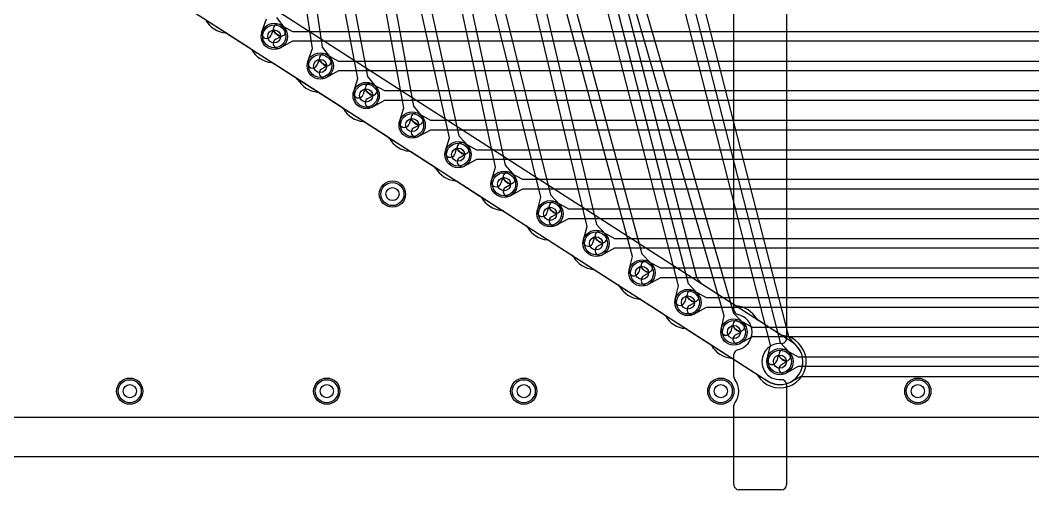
# Model space of a CAD drawing. Extents: x 0 to 47.5, y -0.5 to 20.
# Drawn here: x 8.33 to 23.75, y -0.5 to 6.65 of the extents above; entities that cross this region are included whole.
import ezdxf

# ---------------------------------------------------------------- set-up
doc = ezdxf.new("R2010")
doc.units = 0
for name, color, linetype in [('Hole', 1, 'CONTINUOUS'), ('L1', 3, 'CONTINUOUS'), ('L2', 3, 'CONTINUOUS'), ('L3', 3, 'CONTINUOUS'), ('L4', 3, 'CONTINUOUS'), ('Outline', 7, 'CONTINUOUS'), ('Resist-A', 2, 'CONTINUOUS'), ('Resist-B', 2, 'CONTINUOUS'), ('Silk-A', 140, 'CONTINUOUS')]:
    doc.layers.add(name, color=color, linetype=linetype)

msp = doc.modelspace()

# ---------------------------------------------------------------- linework, layer by layer
at = {"layer": 'Hole'}
for centre in [(12.2, 6.4), (12.9, 5.95), (13.6, 5.5), (14.3, 5.05), (15, 4.6), (15.7, 4.15), (14, 4), (16.4, 3.7), (17.1, 3.25), (17.8, 2.8), (18.5, 2.35), (19.2, 1.9), (19.9, 1.45), (10, 1), (13, 1), (16, 1), (19, 1), (22, 1)]:
    msp.add_circle(centre, 0.1, dxfattribs=at)
at = {"layer": 'L1'}
for p, q in [((0.81071, 13.30555), (19.73173, 1.14204)), ((12.29617, 6.57536), (12.4792, 6.475)), ((12.304, 6.4), (12.22405, 6.44384)), ((12.22405, 6.35616), (12.304, 6.4)), ((12.4792, 6.325), (12.29617, 6.22464)), ((12.4792, 6.475), (37.3208, 6.475)), ((37.3208, 6.325), (12.4792, 6.325)), ((12.99617, 6.12536), (13.1792, 6.025)), ((13.1792, 6.025), (38.0208, 6.025)), ((13.004, 5.95), (12.92405, 5.99384)), ((12.92405, 5.90616), (13.004, 5.95)), ((13.1792, 5.875), (12.99617, 5.77464)), ((38.0208, 5.875), (13.1792, 5.875)), ((13.69617, 5.67536), (13.8792, 5.575)), ((13.8792, 5.575), (38.7208, 5.575)), ((13.704, 5.5), (13.62405, 5.54384)), ((13.62405, 5.45616), (13.704, 5.5)), ((13.8792, 5.425), (13.69617, 5.32464)), ((38.7208, 5.425), (13.8792, 5.425)), ((14.404, 5.05), (14.32405, 5.09384)), ((14.39617, 5.22536), (14.5792, 5.125)), ((14.5792, 5.125), (39.4208, 5.125)), ((14.32405, 5.00616), (14.404, 5.05)), ((14.5792, 4.975), (14.39617, 4.87464)), ((39.4208, 4.975), (14.5792, 4.975)), ((15.104, 4.6), (15.02405, 4.64384)), ((15.09617, 4.77536), (15.2792, 4.675)), ((15.2792, 4.675), (40.1208, 4.675)), ((15.02405, 4.55616), (15.104, 4.6)), ((15.2792, 4.525), (15.09617, 4.42464)), ((40.1208, 4.525), (15.2792, 4.525)), ((15.79617, 4.32536), (15.9792, 4.225)), ((15.804, 4.15), (15.72405, 4.19384)), ((15.9792, 4.225), (40.8208, 4.225)), ((15.72405, 4.10616), (15.804, 4.15)), ((15.9792, 4.075), (15.79617, 3.97464)), ((40.8208, 4.075), (15.9792, 4.075)), ((16.49617, 3.87536), (16.6792, 3.775)), ((16.504, 3.7), (16.42405, 3.74384)), ((16.6792, 3.775), (41.5208, 3.775)), ((16.42405, 3.65616), (16.504, 3.7)), ((16.6792, 3.625), (16.49617, 3.52464)), ((41.5208, 3.625), (16.6792, 3.625)), ((17.19617, 3.42536), (17.3792, 3.325)), ((17.204, 3.25), (17.12405, 3.29384)), ((17.12405, 3.20616), (17.204, 3.25)), ((17.3792, 3.325), (42.2208, 3.325)), ((17.3792, 3.175), (17.19617, 3.07464)), ((42.2208, 3.175), (17.3792, 3.175)), ((17.89617, 2.97536), (18.0792, 2.875)), ((17.904, 2.8), (17.82405, 2.84384)), ((17.82405, 2.75616), (17.904, 2.8)), ((18.0792, 2.875), (42.9208, 2.875)), ((18.0792, 2.725), (17.89617, 2.62464)), ((42.9208, 2.725), (18.0792, 2.725)), ((18.59617, 2.52536), (18.7792, 2.425)), ((18.604, 2.35), (18.52405, 2.39384)), ((18.52405, 2.30616), (18.604, 2.35)), ((18.7792, 2.425), (43.6208, 2.425)), ((18.7792, 2.275), (18.59617, 2.17464)), ((43.6208, 2.275), (18.7792, 2.275)), ((19.29617, 2.07536), (19.4792, 1.975)), ((19.304, 1.9), (19.22405, 1.94384)), ((19.22405, 1.85616), (19.304, 1.9)), ((19.4792, 1.975), (44.3208, 1.975)), ((19.4792, 1.825), (19.29617, 1.72464)), ((44.3208, 1.825), (19.4792, 1.825)), ((19.99617, 1.62536), (20.1792, 1.525)), ((20.004, 1.45), (19.92405, 1.49384)), ((19.92405, 1.40616), (20.004, 1.45)), ((20.1792, 1.525), (45.0208, 1.525)), ((20.1792, 1.375), (19.99617, 1.27464)), ((45.0208, 1.375), (20.1792, 1.375)), ((20.06831, 1.14308), (20.20068, 1.21566)), ((20.23685, 1.22496), (44.96315, 1.22496)), ((42.19571, 0.6), (4.80429, 0.6))]:
    msp.add_line(p, q, dxfattribs=at)
for centre in [(12.2, 6.4), (12.9, 5.95), (13.6, 5.5), (14.3, 5.05), (15, 4.6), (15.7, 4.15), (14, 4), (16.4, 3.7), (17.1, 3.25), (17.8, 2.8), (18.5, 2.35), (19.2, 1.9), (19.9, 1.45), (10, 1), (13, 1), (16, 1), (19, 1), (22, 1)]:
    msp.add_circle(centre, 0.2, dxfattribs=at)
for centre, radius, start, end in [((12.26011, 6.5096), 0.075, 61.261501, -118.737236), ((12.26011, 6.2904), 0.075, 118.738499, -61.262764), ((12.96011, 6.0596), 0.075, 61.261501, -118.737236), ((12.96011, 5.8404), 0.075, 118.738499, -61.262764), ((13.66011, 5.6096), 0.075, 61.261501, -118.737236), ((13.66011, 5.3904), 0.075, 118.738499, -61.262764), ((14.36011, 5.1596), 0.075, 61.261501, -118.737236), ((14.36011, 4.9404), 0.075, 118.738499, -61.262764), ((15.06011, 4.7096), 0.075, 61.261501, -118.737236), ((15.06011, 4.4904), 0.075, 118.738499, -61.262764), ((15.76011, 4.2596), 0.075, 61.261501, -118.737236), ((15.76011, 4.0404), 0.075, 118.738499, -61.262764), ((16.46011, 3.8096), 0.075, 61.261501, -118.737236), ((16.46011, 3.5904), 0.075, 118.738499, -61.262764), ((17.16011, 3.3596), 0.075, 61.261501, -118.737236), ((17.16011, 3.1404), 0.075, 118.738499, -61.262764), ((17.86011, 2.9096), 0.075, 61.261501, -118.737236), ((17.86011, 2.6904), 0.075, 118.738499, -61.262764), ((18.56011, 2.4596), 0.075, 61.261501, -118.737236), ((18.56011, 2.2404), 0.075, 118.738499, -61.262764), ((19.26011, 2.0096), 0.075, 61.261501, -118.737236), ((19.26011, 1.7904), 0.075, 118.738499, -61.262764), ((19.96011, 1.5596), 0.075, 61.261501, -118.737236), ((19.96011, 1.3404), 0.075, 118.738499, -61.262764), ((19.70745, 1.07111), 0.07497, 62.884669, 71.103447), ((19.9, 1.45), 0.35004, -116.90178, -61.917307), ((20.10084, 1.07544), 0.07497, 117.682726, 118.749522), ((19.96011, 1.3404), 0.22504, -61.928412, -61.573022), ((20.1038, 1.07704), 0.07497, 118.619609, 119.187479), ((19.96011, 1.3404), 0.22504, -61.383851, -61.261933), ((20.23684, 1.14999), 0.07497, 89.992358, 118.838585)]:
    msp.add_arc(centre, radius, start, end, dxfattribs=at)
at = {"layer": 'L2'}
for p, q in [((12.78371, 6.21468), (11.33833, 15.67961)), ((11.48661, 15.70226), (12.93199, 6.23733)), ((14.17533, 5.31084), (12.25174, 15.67945)), ((12.39922, 15.70681), (14.32281, 5.33821)), ((15.56838, 4.40741), (13.16301, 15.67966)), ((13.30971, 15.71096), (15.71508, 4.43871)), ((16.96255, 3.50433), (14.0726, 15.68005)), ((14.21853, 15.71469), (17.10849, 3.53898)), ((18.35758, 2.60159), (14.98083, 15.68058)), ((15.12606, 15.71809), (18.50282, 2.63909)), ((18.63369, 2.73241), (15.33571, 15.50625)), ((10.78916, 6.89083), (11.83227, 6.22026)), ((12.71213, 6.01859), (12.78371, 6.21468)), ((12.93199, 6.23733), (13.05884, 6.07153)), ((12.8843, 6.0528), (12.85303, 5.96715)), ((12.9397, 5.98039), (12.8843, 6.0528)), ((12.18916, 5.99083), (13.23227, 5.32026)), ((14.11003, 5.11256), (14.17533, 5.31084)), ((14.32281, 5.33821), (14.45488, 5.17653)), ((13.58916, 5.09083), (14.63227, 4.42026)), ((14.28103, 5.15225), (14.25251, 5.06564)), ((14.33872, 5.08163), (14.28103, 5.15225)), ((15.50843, 4.20744), (15.56838, 4.40741)), ((15.71508, 4.43871), (15.85144, 4.28064)), ((14.98916, 4.19083), (16.03227, 3.52026)), ((15.6783, 4.25171), (15.65211, 4.16436)), ((15.73786, 4.18266), (15.6783, 4.25171)), ((16.90717, 3.30307), (16.96255, 3.50433)), ((17.10849, 3.53898), (17.24842, 3.38406)), ((16.38916, 3.29083), (17.43227, 2.62026)), ((17.07598, 3.35119), (17.05179, 3.26327)), ((17.1371, 3.28352), (17.07598, 3.35119)), ((18.50282, 2.63909), (18.64576, 2.48694)), ((18.71857, 2.62855), (18.65195, 2.69948)), ((18.30616, 2.39928), (18.35758, 2.60159)), ((19.21077, 2.30916), (18.73437, 2.61541)), ((17.78916, 2.39083), (18.36837, 2.01848)), ((18.474, 2.4507), (18.45154, 2.36232)), ((18.53644, 2.38424), (18.474, 2.4507)), ((18.37067, 2.01706), (18.83176, 1.72065)), ((19.90975, 1.85982), (19.56775, 2.07968)), ((19.19004, 1.49033), (19.53223, 1.27033)), ((42.19571, 0.6), (4.80429, 0.6))]:
    msp.add_line(p, q, dxfattribs=at)
for centre in [(12.9, 5.95), (14.3, 5.05), (15.7, 4.15), (14, 4), (17.1, 3.25), (18.5, 2.35), (10, 1), (13, 1), (16, 1), (19, 1), (22, 1)]:
    msp.add_circle(centre, 0.2, dxfattribs=at)
for centre, radius, start, end in [((11.79173, 6.15719), 0.07498, 30.734423, 57.267988), ((12.20001, 6.4), 0.40005, -149.25829, -96.282779), ((12.78258, 5.99287), 0.075, 159.943791, -20.054183), ((12.99927, 6.02596), 0.075, -142.584648, 37.419332), ((12.14862, 5.92777), 0.07497, 57.263855, 84.173813), ((13.19173, 5.25719), 0.07498, 30.734423, 57.267988), ((13.60001, 5.5), 0.40005, -149.25829, -96.282779), ((13.54862, 5.02777), 0.07497, 57.263855, 84.173813), ((14.18127, 5.0891), 0.075, 161.772801, -18.228307), ((14.3968, 5.12908), 0.075, -140.751982, 39.244667), ((14.59173, 4.35719), 0.07498, 30.734423, 57.267988), ((15.00001, 4.6), 0.40005, -149.25829, -96.282779), ((14.94862, 4.12777), 0.07497, 57.263855, 84.173813), ((15.58027, 4.1859), 0.075, 163.309537, -16.689374), ((15.79465, 4.23165), 0.075, -139.217241, 40.782575), ((15.99173, 3.45719), 0.07498, 30.734423, 57.267988), ((16.40001, 3.7), 0.40005, -149.25829, -96.282779), ((16.34862, 3.22777), 0.07497, 57.263855, 84.173813), ((16.97948, 3.28317), 0.075, 164.612884, -15.3854), ((17.19276, 3.33379), 0.075, -137.912849, 42.089403), ((18.70628, 2.75115), 0.07497, -165.524454, -153.424695), ((18.70629, 2.75113), 0.07497, -153.441784, -136.453841), ((18.77396, 2.67908), 0.07498, -137.627099, -121.873345), ((17.39173, 2.55719), 0.07498, 30.734423, 57.267988), ((17.80001, 2.8), 0.40005, -149.25829, -96.282779), ((18.5911, 2.43559), 0.075, -136.788392, 43.211866), ((17.74862, 2.32777), 0.07497, 57.263855, 84.173813), ((18.37885, 2.3808), 0.075, 165.735864, -14.261787), ((19.25131, 2.37222), 0.07497, -122.736145, -96.195024), ((19.19999, 1.89999), 0.40004, 30.795744, 83.796304), ((18.33013, 1.954), 0.07497, 57.263855, 59.32985), ((19.60828, 2.14275), 0.07497, -149.590638, -122.725583), ((19.95123, 1.92227), 0.07497, -123.592565, -116.558216), ((19.95126, 1.92231), 0.07502, -116.565051, -96.175716), ((18.79172, 1.65727), 0.07497, 30.721285, 57.717554), ((19.90003, 1.44999), 0.40007, -149.171822, 83.80689), ((19.20004, 1.90002), 0.40006, -149.266143, -96.360436), ((19.14872, 1.42778), 0.07497, 56.551587, 84.642273), ((19.49169, 1.20727), 0.07497, 30.190422, 57.263855)]:
    msp.add_arc(centre, radius, start, end, dxfattribs=at)
at = {"layer": 'L3'}
for p, q in [((20.03426, 1.83219), (16.74936, 14.63364)), ((12.75823, 10.34555), (13.62171, 5.78829)), ((13.47433, 5.76037), (12.61085, 10.31763)), ((13.90695, 9.88979), (15.01294, 4.88883)), ((14.86648, 4.85643), (13.76049, 9.85739)), ((15.05621, 9.43498), (16.40565, 3.98905)), ((16.26005, 3.95297), (14.91061, 9.3989)), ((16.2058, 8.98094), (17.7995, 3.0891)), ((17.6547, 3.04994), (16.061, 8.94178)), ((19.05019, 2.14725), (17.21155, 8.48572)), ((17.35561, 8.5275), (19.19424, 2.18906)), ((19.75796, 1.70179), (18.11073, 8.12113)), ((18.25603, 8.15841), (19.90325, 1.73908)), ((12.01224, 6.46887), (12.08411, 6.66484)), ((12.23243, 6.68726), (12.35902, 6.52129)), ((12.18446, 6.50284), (12.15306, 6.41723)), ((12.23976, 6.43033), (12.18446, 6.50284)), ((11.48916, 6.44083), (12.53227, 5.77026)), ((13.40979, 5.56184), (13.47433, 5.76037)), ((13.62171, 5.78829), (13.7544, 5.62712)), ((13.58064, 5.60218), (13.55245, 5.51546)), ((13.6386, 5.53178), (13.58064, 5.60218)), ((12.88916, 5.54083), (13.93227, 4.87026)), ((14.808, 4.65603), (14.86648, 4.85643)), ((15.01294, 4.88883), (15.15047, 4.73176)), ((14.28916, 4.64083), (15.33227, 3.97026)), ((14.97754, 4.70154), (14.952, 4.61401)), ((15.03761, 4.63294), (14.97754, 4.70154)), ((16.20665, 3.75115), (16.26005, 3.95297)), ((16.40565, 3.98905), (16.54709, 3.83552)), ((15.68916, 3.74083), (16.73227, 3.07026)), ((16.37499, 3.80094), (16.35167, 3.71279)), ((16.43677, 3.73388), (16.37499, 3.80094)), ((17.7995, 3.0891), (17.94417, 2.93862)), ((17.60561, 2.84703), (17.6547, 3.04994)), ((17.08916, 2.84083), (18.13227, 2.17026)), ((17.77285, 2.90038), (17.75141, 2.81177)), ((17.83603, 2.83466), (17.77285, 2.90038)), ((19.19424, 2.18906), (19.34164, 2.0412)), ((19.00479, 1.9435), (19.05019, 2.14725)), ((18.48916, 1.94083), (19.68938, 1.16927)), ((19.17102, 1.99988), (19.15119, 1.91088)), ((19.2354, 1.9353), (19.17102, 1.99988)), ((19.70624, 1.49956), (19.75796, 1.70179)), ((19.90325, 1.73908), (20.04596, 1.58673)), ((20.15498, 1.68983), (20.05218, 1.79955)), ((19.87415, 1.55073), (19.85156, 1.4624)), ((19.93648, 1.48419), (19.87415, 1.55073)), ((42.19571, 0.6), (4.80429, 0.6))]:
    msp.add_line(p, q, dxfattribs=at)
for centre in [(12.2, 6.4), (13.6, 5.5), (15, 4.6), (14, 4), (16.4, 3.7), (17.8, 2.8), (19.2, 1.9), (19.9, 1.45), (10, 1), (13, 1), (16, 1), (19, 1), (22, 1)]:
    msp.add_circle(centre, 0.2, dxfattribs=at)
for centre, radius, start, end in [((11.50001, 6.85), 0.40005, -149.25829, -96.282779), ((12.29939, 6.47581), 0.075, -142.667113, 37.333365), ((11.44862, 6.37777), 0.07497, 57.263855, 84.173813), ((12.08265, 6.44305), 0.075, 159.861545, -20.140079), ((12.49173, 5.70719), 0.07498, 30.734423, 57.267988), ((12.90001, 5.95), 0.40005, -149.25829, -96.282779), ((12.84862, 5.47777), 0.07497, 57.263855, 84.173813), ((13.48112, 5.53865), 0.075, 161.990208, -18.008942), ((13.6965, 5.57945), 0.075, -140.534825, 39.464471), ((13.89173, 4.80719), 0.07498, 30.734423, 57.267988), ((14.30001, 5.05), 0.40005, -149.25829, -96.282779), ((14.24862, 4.57777), 0.07497, 57.263855, 84.173813), ((14.88, 4.63502), 0.075, 163.732462, -16.267845), ((15.09404, 4.68235), 0.075, -138.794672, 41.206495), ((15.29173, 3.90719), 0.07498, 30.734423, 57.267988), ((15.70001, 4.15), 0.40005, -149.25829, -96.282779), ((15.64862, 3.67777), 0.07497, 57.263855, 84.173813), ((16.27916, 3.73197), 0.075, 165.183728, -14.819548), ((16.49193, 3.7847), 0.075, -137.345016, 42.653417), ((16.69173, 3.00719), 0.07498, 30.734423, 57.267988), ((17.10001, 3.25), 0.40005, -149.25829, -96.282779), ((17.8901, 2.88664), 0.075, -136.129021, 43.873143), ((17.04862, 2.77777), 0.07497, 57.263855, 84.173813), ((17.67851, 2.8294), 0.075, 166.404727, -13.599163), ((18.09173, 2.10719), 0.07498, 30.734423, 57.267988), ((18.50001, 2.35), 0.40005, -149.25829, -96.282779), ((19.28852, 1.98825), 0.075, -135.091829, 44.911142), ((18.44862, 1.87777), 0.07497, 57.263855, 84.173813), ((19.07799, 1.92719), 0.075, 167.438874, -12.561521), ((20.10688, 1.85082), 0.07497, -165.611582, -136.853883), ((19.89997, 1.45003), 0.35004, -125.130673, 42.588374), ((19.99122, 1.53546), 0.075, -136.87478, 43.128209), ((20.21051, 1.7402), 0.07497, -137.789543, -136.432231), ((19.9912, 1.53548), 0.22505, 42.565342, 42.849986), ((20.21256, 1.73799), 0.07497, -137.881566, -137.053895), ((19.7789, 1.48098), 0.075, 165.656176, -14.345311), ((19.6554, 1.10244), 0.07497, 54.868353, 63.048745)]:
    msp.add_arc(centre, radius, start, end, dxfattribs=at)
at = {"layer": 'L4'}
for p, q in [((20.08617, 1.74644), (1.19207, 13.89267)), ((0.81071, 13.30555), (19.00566, 1.6088)), ((20.10181, 1.73638), (20.09165, 1.74291)), ((19.00566, 1.6088), (19.67624, 1.18005)), ((42.19571, 0.6), (4.80429, 0.6))]:
    msp.add_line(p, q, dxfattribs=at)
for centre in [(12.2, 6.4), (12.9, 5.95), (13.6, 5.5), (14.3, 5.05), (15, 4.6), (15.7, 4.15), (14, 4), (16.4, 3.7), (17.1, 3.25), (17.8, 2.8), (18.5, 2.35), (19.2, 1.9), (19.9, 1.45), (10, 1), (13, 1), (16, 1), (19, 1), (22, 1)]:
    msp.add_circle(centre, 0.2, dxfattribs=at)
for centre, radius, start, end in [((19.9, 1.45001), 0.35004, -128.25054, 53.665029), ((20.12746, 1.80902), 0.07497, -123.416647, -122.354546), ((19.9, 1.45), 0.35004, 57.039949, 57.642923), ((20.13218, 1.80598), 0.07497, -123.829958, -122.725583), ((20.15089, 1.79305), 0.07497, -130.894747, -125.46038), ((19.63688, 1.11624), 0.07497, 51.754351, 58.332419)]:
    msp.add_arc(centre, radius, start, end, dxfattribs=at)
at = {"layer": 'Outline'}
msp.add_line((42.625, 0), (4.375, 0), dxfattribs=at)
at = {"layer": 'Resist-A'}
for centre in [(12.2, 6.4), (12.9, 5.95), (13.6, 5.5), (14.3, 5.05), (15, 4.6), (15.7, 4.15), (14, 4), (16.4, 3.7), (17.1, 3.25), (17.8, 2.8), (18.5, 2.35), (19.2, 1.9), (19.9, 1.45), (10, 1), (13, 1), (16, 1), (19, 1), (22, 1)]:
    msp.add_circle(centre, 0.175, dxfattribs=at)
at = {"layer": 'Resist-B'}
for centre in [(12.2, 6.4), (12.9, 5.95), (13.6, 5.5), (14.3, 5.05), (15, 4.6), (15.7, 4.15), (14, 4), (16.4, 3.7), (17.1, 3.25), (17.8, 2.8), (18.5, 2.35), (19.2, 1.9), (19.9, 1.45), (10, 1), (13, 1), (16, 1), (19, 1), (22, 1)]:
    msp.add_circle(centre, 0.175, dxfattribs=at)
at = {"layer": 'Silk-A'}
for p, q in [((19.2, 2.24187), (19.2, 14.425)), ((20, 14.425), (20, 1.79911)), ((19.2, 1.21651), (19.2, 1.55813)), ((20, 1.10089), (20, -0.425)), ((19.2, -0.425), (19.2, 0.78349)), ((19.925, -0.5), (19.275, -0.5))]:
    msp.add_line(p, q, dxfattribs=at)
for centre, radius, start, end in [((19.275, 2.24187), 0.075, 180, -102.372203), ((19.2, 1.9), 0.275, -77.625993, 77.625993), ((19.9, 1.45), 0.275, 85.904586, -85.904586), ((19.925, 1.79911), 0.075, -94.098135, 0), ((19.275, 1.55813), 0.075, 102.372203, 180), ((19.275, 1.21651), 0.075, 180, -141.783994), ((19, 1), 0.275, -38.213046, 38.213046), ((19.925, 1.10089), 0.075, 0, 94.098135), ((19.275, 0.78349), 0.075, 141.783994, 180), ((19.275, -0.425), 0.075, 180, -90), ((19.925, -0.425), 0.075, -90, 0)]:
    msp.add_arc(centre, radius, start, end, dxfattribs=at)

doc.saveas('drawing.dxf')
